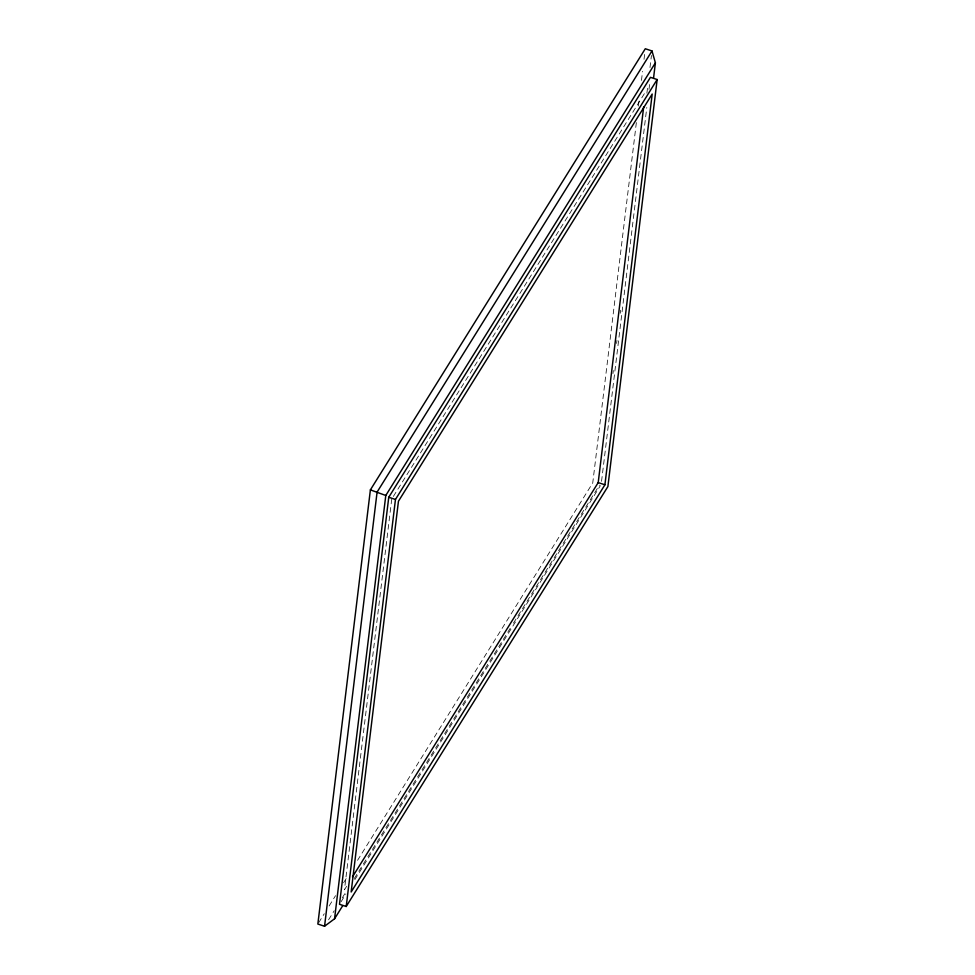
<?xml version="1.0" encoding="UTF-8"?>
<svg xmlns="http://www.w3.org/2000/svg" width="975" height="975" viewBox="0 0 975 975"><rect width="100%" height="100%" fill="white"/><g stroke="black" fill="none" stroke-linecap="round" stroke-linejoin="round"><path stroke-width="0.73" stroke-dasharray="4.88 3.66" d="M391.743 499.029L344.455 889.785L347.673 884.605M636.358 122.618L592.751 482.918L357.24 860.84M638.369 106.031L639.271 98.499M641.465 80.413L642.562 71.358M644.024 59.304L644.926 51.76M612.958 373.559L613.324 370.549M616.602 343.419L616.968 340.397M620.258 313.268L620.612 310.245M646.888 93.161L647.619 87.141M649.984 67.543L651.446 55.478M601.551 481.345L646.803 107.482M648.984 89.395L649.716 83.363M393.352 496.446L645.499 91.833M318.654 922.752L324.285 913.721M329.111 905.982L335.534 895.672M343.578 882.765L347.6 876.318M328.575 919.803L334.206 910.772M342.237 897.878L346.259 891.418M354.291 878.524L470.852 691.494M471.656 690.203L510.23 628.29M513.447 623.135L599.454 485.123M341.116 901.704L345.942 893.953M354.803 879.73L600.381 485.66"/><path stroke-width="1.46" d="M653.567 77.951L655.395 62.827L651.995 50.956L645.292 48.75L370.39 489.877L317.85 924.044L324.553 926.25L334.559 918.791L342.603 905.872M324.553 926.25L377.093 492.082L651.995 50.956M334.559 918.791L385.783 495.471L655.395 62.827M388.757 497.25L339.507 904.288L346.21 906.494L607.888 486.574L657.15 79.536L650.447 77.33L388.757 497.25L395.46 499.456L657.15 79.536M346.21 906.494L395.46 499.456M352.511 876.854L598.211 482.588L643.671 106.921M604.914 484.794L652.19 94.039L398.446 501.235L351.158 891.991L604.914 484.794L598.211 482.588M370.39 489.877L385.783 495.471"/></g></svg>
